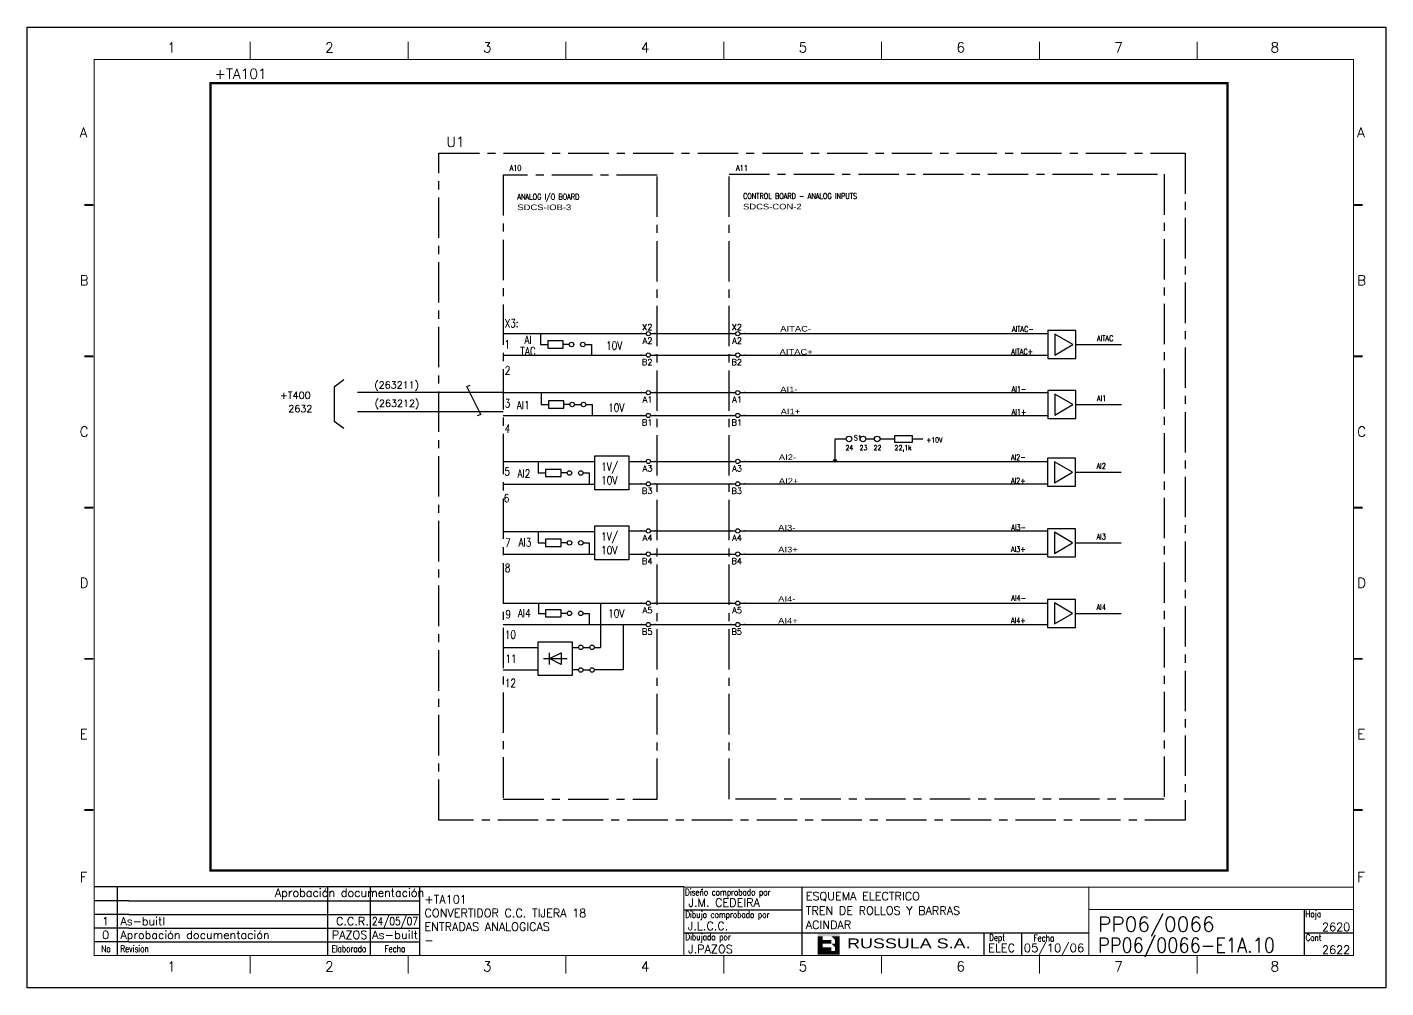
# Model space of a CAD drawing. Extents: x -25 to 1044, y -25744 to 292.
# Drawn here: x 52.3 to 472.3, y -3487.3 to -3190.3 of the extents above; entities that cross this region are included whole.
import ezdxf
from ezdxf.enums import TextEntityAlignment as Align

# ---------------------------------------------------------------- set-up
doc = ezdxf.new("R2010")
doc.units = 0
doc.header["$LTSCALE"] = 10
doc.header["$MEASUREMENT"] = 0
doc.linetypes.add('CENTER', pattern=[2, 1.25, -0.25, 0.25, -0.25])
doc.linetypes.add('DASHDOT', pattern=[1, 0.5, -0.25, 0, -0.25])
doc.layers.get('0').update_dxf_attribs({"linetype": 'CONTINUOUS'})
for name, color, linetype in [('1', 7, 'CONTINUOUS'), ('10', 5, 'CONTINUOUS'), ('2', 7, 'CONTINUOUS'), ('25', 3, 'CONTINUOUS'), ('25PK', 4, 'CENTER'), ('35', 2, 'CONTINUOUS'), ('8', 1, 'CONTINUOUS'), ('9', 6, 'CONTINUOUS'), ('DIBUJO', 7, 'CONTINUOUS'), ('NODE', 7, 'CONTINUOUS')]:
    doc.layers.add(name, color=color, linetype=linetype)
doc.styles.add('ABBSTYLE', font='ROMANS.SHX', dxfattribs={"width": 0.8})
doc.styles.add('HELV', font='HELVBLD.SHX', dxfattribs={"width": 1.2})
doc.styles.add('HELVETICA', font='HELV.SHX')
doc.styles.add('LABEL', font='SIMPLEX', dxfattribs={"width": 0.8, "height": 4})
doc.styles.add('ROMANS', font='romans')
doc.styles.get("Standard").update_dxf_attribs({"font": 'simplex'})

# ---------------------------------------------------------------- blocks, each defined once
blk = doc.blocks.new('NOD', base_point=(237.5, 170))
at = {"layer": 'NODE'}
blk.add_point((237.5, 170), dxfattribs=at)
blk = doc.blocks.new('$$PLR12C')
for p, q in [((-2.5, 0), (-0.75, 0)), ((0.75, 0), (2.5, 0))]:
    blk.add_line(p, q)
at = {"layer": '2'}
blk.add_circle((0, 0), 0.75, dxfattribs=at)
for p in [(-2.5, 0), (2.5, 0)]:
    blk.add_blockref('NOD', p, dxfattribs=at)
at = {"layer": '8'}
blk.add_attdef('*A', text='', height=2.15, dxfattribs=at).set_placement((1.5, -3.575), align=Align.RIGHT)
at = {"layer": '9'}
blk.add_attdef('ID', text='', height=2.15, dxfattribs=at).set_placement((1.5, 1.25), align=Align.RIGHT)
blk = doc.blocks.new('AMP')
at = {"layer": '35'}
for p, q in [((0, 5), (0, -5)), ((10, 5), (0, 5)), ((10, -5), (10, 5)), ((0, -5), (10, -5))]:
    blk.add_line(p, q, dxfattribs=at)
blk.add_lwpolyline([(7.5, -3.75), (7.5, 3.75), (1, 0)], close=True, dxfattribs=at)
blk = doc.blocks.new('newcajec')
at = {"layer": '1'}
for p, q in [((179.4, 20.85), (0.13, 20.85)), ((7, 20.85), (7, 0)), ((71, 20.85), (71, 0)), ((84, 20.85), (84, 0.09)), ((99, 20.85), (99, 0)), ((215.2, 20.8), (215.2, 0)), ((10.6, 16.64), (0, 16.64)), ((10.6, 16.64), (99, 16.64)), ((184.64, 20.18), (184.81, 20.01)), ((184.81, 20.01), (185.18, 20.25)), ((10.6, 12.48), (0, 12.48)), ((10.6, 12.48), (99, 12.48)), ((179.4, 13.87), (215.2, 13.87)), ((368, 14.06), (368, 0)), ((10.6, 8.32), (0, 8.32)), ((10.6, 8.32), (99, 8.32)), ((10.6, 4.16), (0, 4.16)), ((10.6, 4.16), (99, 4.16)), ((179.4, 6.93), (267.63, 6.93)), ((267.63, 6.93), (302.5, 6.93)), ((270.63, 6.91), (270.63, 0)), ((282.07, 6.93), (282.07, 0)), ((368, 6.93), (383, 6.93))]:
    blk.add_line(p, q, dxfattribs=at)
for points in [[(47.5, 272.5, 0.3, 0.3, 0), (47.5, 277.91, 0.3, 0.3, 0)], [(95.5, 272.5, 0.3, 0.3, 0), (95.5, 277.91, 0.3, 0.3, 0)], [(143.5, 272.5, 0.3, 0.3, 0), (143.5, 277.91, 0.3, 0.3, 0)], [(191.5, 272.5, 0.3, 0.3, 0), (191.5, 277.91, 0.3, 0.3, 0)], [(239.5, 272.5, 0.3, 0.3, 0), (239.5, 277.91, 0.3, 0.3, 0)], [(287.5, 272.5, 0.3, 0.3, 0), (287.5, 277.91, 0.3, 0.3, 0)], [(335.5, 272.5, 0.3, 0.3, 0), (335.5, 277.91, 0.3, 0.3, 0)], [(-2.99, 228.23, 0.6, 0.6, 0), (-0.18, 228.23, 0.6, 0.6, 0)], [(383.01, 228.23, 0.6, 0.6, 0), (385.82, 228.23, 0.6, 0.6, 0)], [(-2.99, 182.23, 0.6, 0.6, 0), (-0.18, 182.23, 0.6, 0.6, 0)], [(383.01, 182.23, 0.6, 0.6, 0), (385.82, 182.23, 0.6, 0.6, 0)], [(-2.99, 136.23, 0.6, 0.6, 0), (-0.18, 136.23, 0.6, 0.6, 0)], [(383.01, 136.23, 0.6, 0.6, 0), (385.82, 136.23, 0.6, 0.6, 0)], [(-2.99, 90.23, 0.6, 0.6, 0), (-0.18, 90.23, 0.6, 0.6, 0)], [(383.01, 90.23, 0.6, 0.6, 0), (385.82, 90.23, 0.6, 0.6, 0)], [(-2.99, 44.23, 0.6, 0.6, 0), (-0.18, 44.23, 0.6, 0.6, 0)], [(383.01, 44.23, 0.6, 0.6, 0), (385.82, 44.23, 0.6, 0.6, 0)], [(383, 20.8, 0.3, 0.3, 0), (179.4, 20.8, 0.3, 0.3, 0), (179.4, 0, 0.3, 0.3, 0)], [(302.5, 20.8, 0.3, 0.3, 0), (302.5, 0, 0.3, 0.3, 0)], [(302.5, 14, 0.3, 0.3, 0), (383, 14, 0.3, 0.3, 0)], [(47.5, -5.5, 0.3, 0.3, 0), (47.5, -0.09, 0.3, 0.3, 0)], [(95.5, -5.5, 0.3, 0.3, 0), (95.5, -0.09, 0.3, 0.3, 0)], [(143.5, -5.5, 0.3, 0.3, 0), (143.5, -0.09, 0.3, 0.3, 0)], [(191.5, -5.5, 0.3, 0.3, 0), (191.5, -0.09, 0.3, 0.3, 0)], [(239.5, -5.5, 0.3, 0.3, 0), (239.5, -0.09, 0.3, 0.3, 0)], [(287.5, -5.5, 0.3, 0.3, 0), (287.5, -0.09, 0.3, 0.3, 0)], [(335.5, -5.5, 0.3, 0.3, 0), (335.5, -0.09, 0.3, 0.3, 0)]]:
    blk.add_lwpolyline(points, format="xyseb", dxfattribs=at)
at = {"layer": '1', "const_width": 0.3}
blk.add_lwpolyline([(0, 0), (0, 272.5), (383, 272.5), (383, 0)], close=True, dxfattribs=at)
at = {"layer": '2', "color": 14}
for p, q in [((221.42, 4.69), (221.42, 5.81)), ((221.42, 2.47), (221.42, 3.58))]:
    blk.add_line(p, q, dxfattribs=at)
for points in [[(220.05, 5.81), (220.05, 6.92), (226.74, 5.81), (226.74, 6.92)], [(221.42, 2.47), (220.05, 2.47), (221.42, 5.81), (220.05, 5.81)], [(221.42, 4.69), (224.25, 4.69), (221.42, 3.58), (224.25, 3.58)], [(224.25, 5.81), (225.37, 5.81), (225.37, 4.69)], [(225.37, 5.81), (226.74, 5.81), (225.37, 1.35), (226.74, 1.35)], [(224.25, 0.24), (224.25, 2.47), (220.05, 0.24), (220.05, 2.47)], [(224.25, 3.58), (225.37, 3.58), (225.37, 2.47)], [(226.74, 1.35), (226.74, 0.24), (224.25, 1.35), (224.25, 0.24)]]:
    blk.add_solid(points, dxfattribs=at)
at = {"layer": '1', "style": 'ROMANS'}
for s, p in [('1', (22.29, 274.68)), ('2', (70.29, 274.68)), ('3', (118.29, 274.68)), ('4', (166.29, 274.68)), ('5', (214.29, 274.68)), ('6', (262.29, 274.68)), ('7', (310.29, 274.68)), ('8', (357.79, 274.68)), ('A', (-4.37, 248.84)), ('A', (384.13, 248.84)), ('B', (-4.37, 203.84)), ('B', (384.13, 203.84)), ('C', (-4.37, 157.84)), ('C', (384.13, 157.84)), ('D', (-4.37, 111.84)), ('D', (384.13, 111.84)), ('E', (-4.37, 65.84)), ('E', (384.13, 65.84)), ('F', (-4.37, 22.34)), ('F', (384.13, 22.34)), ('1', (22.29, -4.82)), ('2', (70.29, -4.82)), ('3', (118.29, -4.82)), ('4', (166.29, -4.82)), ('5', (214.29, -4.82)), ('6', (262.29, -4.82)), ('7', (310.29, -4.82)), ('8', (357.79, -4.82))]:
    blk.add_text(s, height=3, dxfattribs=at).set_placement(p)
at = {"layer": '1', "style": 'LABEL', "width": 0.8}
for s, p in [('Diseno comprobado por', (179.73, 18.27)), ('Dibujo comprobado por', (179.81, 11.47)), ('Hoja', (368.38, 11.66)), ('Dibujado por', (179.83, 4.64)), ('Fecha', (285.71, 4.3)), ('Cont', (368.43, 4.46)), ('No', (2.23, 1.05)), ('Revision', (8, 1.05))]:
    blk.add_text(s, height=2, dxfattribs=at).set_placement(p)
for s, p in [('Dept', (274.61, 4.44)), ('Elaborado', (77.5, 1.05)), ('Fecha', (91.5, 1.05))]:
    blk.add_text(s, height=2, dxfattribs=at).set_placement(p, align=Align.CENTER)
at = {"layer": '10', "style": 'ROMANS'}
for tag, p in [('REV41', (3.5, 18.74)), ('REV43', (77.7, 18.74)), ('REV31', (3.5, 14.58)), ('REV33', (77.7, 14.58)), ('REV21', (3.5, 10.42)), ('REV23', (77.7, 10.42)), ('REV11', (3.5, 6.27)), ('REV13', (77.7, 6.27))]:
    blk.add_attdef(tag, text='', height=2.5, dxfattribs=at).set_placement(p, align=Align.MIDDLE)
for tag, p, height in [('REV42', (8, 17.49), 2.5), ('SHEETNAME1', (100.5, 15.83), 2.5), ('DESIGNCHECK', (180.74, 14.83), 2.5), ('DOCUMENTTYPE', (216.43, 16.8), 2.5), ('NOTA', (305.32, 15.8), 3), ('REV32', (8, 13.33), 2.5), ('SHEETNAME2', (100.5, 11.67), 2.5), ('OBJECT', (216.43, 12.4), 2.5), ('REV22', (8, 9.17), 2.5), ('SHEETNAME3', (100.5, 7.51), 2.5), ('DRAWINGCHECK', (180.53, 7.71), 2.5), ('CUSTOMER', (216.43, 8.08), 2.5), ('ORDER', (305.32, 7.3), 4.5), ('REV12', (8, 5.01), 2.5), ('SHEETNAME4', (100.5, 3.35), 2.5), ('DOCUMENT_ID', (305.32, 0.93), 4.4), ('USER', (180.63, 0.71), 2.5), ('DEPARTMENT', (271.93, 1.05), 2.5)]:
    blk.add_attdef(tag, p, '', height=height, dxfattribs=at)
for tag, width, p, p2 in [('REV44', 1.221199, (84.53, 17.49), (98.48, 17.49)), ('REV34', 1.221199, (84.53, 13.33), (98.48, 13.33)), ('REV24', 1.221199, (84.53, 9.17), (98.48, 9.17)), ('REV14', 1.221199, (84.53, 5.01), (98.48, 5.01)), ('CREATED2', 7.039915, (282.71, 1.05), (301.14, 1.05))]:
    blk.add_attdef(tag, text='', height=2.5, dxfattribs=dict(at, width=width)).set_placement(p, p2, align=Align.FIT)
for tag, p in [('SHEET', (382, 7.43)), ('NEXTSHEET', (382, 0.5))]:
    blk.add_attdef(tag, text='', height=2.5, dxfattribs=at).set_placement(p, align=Align.RIGHT)
at = {"layer": 'DIBUJO', "color": 14, "style": 'HELVETICA', "width": 1.3}
blk.add_text('RUSSULA S.A.', height=3, dxfattribs=at).set_placement((229, 2.19))

msp = doc.modelspace()

# ---------------------------------------------------------------- linework, layer by layer
for p, q in [((150.13, -3299.33), (147.18, -3301.52)), ((188.23, -3301.36), (189.22, -3300.96)), ((147.18, -3301.52), (147.18, -3312.13)), ((199.48, -3303.25), (154.36, -3303.25)), ((192.52, -3310.02), (188.23, -3301.36)), ((199.48, -3309.18), (154.36, -3309.18)), ((150.13, -3314.32), (147.18, -3312.13)), ((192.52, -3310.02), (191.36, -3310.45))]:
    msp.add_line(p, q)
at = {"layer": '2', "color": 4, "linetype": 'CENTER'}
for p, q in [((199.48, -3235.98), (199.48, -3428.9)), ((247, -3235.98), (199.48, -3235.98)), ((247, -3428.9), (247, -3235.98)), ((199.48, -3428.9), (247, -3428.9))]:
    msp.add_line(p, q, dxfattribs=at)
at = {"layer": '2', "color": 3}
for p, q in [((199.48, -3285.02), (243.21, -3285.02)), ((199.48, -3291.64), (242.55, -3291.64)), ((199.48, -3303.25), (242.88, -3303.25)), ((199.48, -3310.31), (242.77, -3310.31)), ((238.32, -3324.52), (242.66, -3324.52)), ((238.32, -3331.46), (243.21, -3331.46)), ((238.32, -3346), (242.34, -3346)), ((238.32, -3353.17), (243.21, -3353.17)), ((199.48, -3368.36), (242.66, -3368.36)), ((210.33, -3368.36), (210.33, -3371.5)), ((229.53, -3368.36), (229.53, -3382.03)), ((199.48, -3374.97), (243.1, -3374.97))]:
    msp.add_line(p, q, dxfattribs=at)
at = {"layer": '2', "color": 7}
for p, q in [((246.46, -3285.02), (269.79, -3285.02)), ((273.26, -3285.02), (367.77, -3285.02)), ((246.46, -3291.64), (269.79, -3291.64)), ((274.02, -3291.64), (367.77, -3291.64)), ((246.46, -3303.25), (269.79, -3303.25)), ((273.59, -3303.25), (367.77, -3303.25)), ((246.46, -3310.31), (269.79, -3310.31)), ((273.26, -3310.31), (367.88, -3310.31)), ((246.46, -3324.52), (269.79, -3324.52)), ((273.37, -3324.52), (367.66, -3324.52)), ((246.46, -3331.46), (269.79, -3331.46)), ((273.7, -3331.46), (367.66, -3331.46)), ((246.46, -3346), (269.79, -3346)), ((272.94, -3346), (367.66, -3346)), ((246.46, -3353.17), (269.79, -3353.17)), ((272.72, -3353.17), (367.66, -3353.17)), ((246.46, -3368.36), (269.79, -3368.36)), ((272.94, -3368.36), (367.66, -3368.36)), ((246.46, -3374.97), (269.79, -3374.97)), ((273.7, -3374.97), (367.66, -3374.97))]:
    msp.add_line(p, q, dxfattribs=at)
at = {"layer": '2', "color": 3, "linetype": 'DASHDOT'}
msp.add_lwpolyline([(108.95, -3207.55, 0.729, 0.729, 0), (423.32, -3207.55, 0.729, 0.729, 0), (423.32, -3451.04, 0.729, 0.729, 0), (108.95, -3451.04, 0.729, 0.729, 0), (108.95, -3207.55, 0.729, 0.729, 0)], format="xyseb", dxfattribs=at)
at = {"layer": '25'}
for p, q in [((210.94, -3284.88), (210.94, -3288.38)), ((210.94, -3288.38), (213.13, -3288.38)), ((213.19, -3287.28), (213.19, -3289.47)), ((218.01, -3287.28), (213.19, -3287.28)), ((218.01, -3289.47), (218.01, -3287.28)), ((219.87, -3288.38), (218.01, -3288.38)), ((224.77, -3288.38), (226.69, -3288.38)), ((226.69, -3288.38), (226.69, -3291.88)), ((213.19, -3289.47), (218.01, -3289.47)), ((211.16, -3303.43), (211.16, -3306.93)), ((211.16, -3306.93), (213.35, -3306.93)), ((218.22, -3305.84), (213.41, -3305.84)), ((213.41, -3305.84), (213.41, -3308.03)), ((213.41, -3308.03), (218.22, -3308.03)), ((218.22, -3308.03), (218.22, -3305.84)), ((220.08, -3306.93), (218.22, -3306.93)), ((221.48, -3306.93), (223.58, -3306.93)), ((224.98, -3306.93), (226.91, -3306.93)), ((226.91, -3306.93), (226.91, -3310.43)), ((199.48, -3324.59), (227.79, -3324.59)), ((210.29, -3324.59), (210.29, -3328.09)), ((227.79, -3333.34), (227.79, -3322.84)), ((227.79, -3322.84), (238.29, -3322.84)), ((238.29, -3322.84), (238.29, -3333.34)), ((210.29, -3328.09), (212.48, -3328.09)), ((212.54, -3327), (212.54, -3329.19)), ((217.36, -3327), (212.54, -3327)), ((212.54, -3329.19), (217.36, -3329.19)), ((217.36, -3329.19), (217.36, -3327)), ((219.22, -3328.09), (217.36, -3328.09)), ((224.12, -3328.09), (226.04, -3328.09)), ((226.04, -3328.09), (226.04, -3331.59)), ((199.48, -3331.59), (227.79, -3331.59)), ((238.29, -3333.34), (227.79, -3333.34)), ((199.48, -3346.19), (227.79, -3346.19)), ((210.29, -3346.19), (210.29, -3349.69)), ((227.79, -3354.94), (227.79, -3344.44)), ((227.79, -3344.44), (238.29, -3344.44)), ((238.29, -3344.44), (238.29, -3354.94)), ((210.29, -3349.69), (212.48, -3349.69)), ((212.54, -3348.6), (212.54, -3350.78)), ((217.36, -3348.6), (212.54, -3348.6)), ((212.54, -3350.78), (217.36, -3350.78)), ((217.36, -3350.78), (217.36, -3348.6)), ((219.22, -3349.69), (217.36, -3349.69)), ((224.12, -3349.69), (226.04, -3349.69)), ((226.04, -3349.69), (226.04, -3353.19)), ((199.48, -3353.19), (227.79, -3353.19)), ((238.29, -3354.94), (227.79, -3354.94)), ((217.36, -3370.41), (212.54, -3370.41)), ((212.54, -3372.59), (217.36, -3372.59)), ((217.36, -3372.59), (217.36, -3370.41)), ((219.22, -3371.5), (217.36, -3371.5)), ((224.12, -3371.5), (226.04, -3371.5)), ((226.04, -3371.5), (226.04, -3375)), ((236.54, -3375), (236.54, -3389)), ((210.29, -3390.75), (210.29, -3380.25)), ((210.29, -3380.25), (220.79, -3380.25)), ((220.79, -3380.25), (220.79, -3390.75)), ((199.48, -3382), (210.29, -3382)), ((213.72, -3385.5), (217.36, -3383.68)), ((213.72, -3387.32), (213.72, -3383.68)), ((217.36, -3383.68), (217.36, -3387.32)), ((220.79, -3382), (222.72, -3382)), ((224.15, -3382), (226.22, -3382)), ((227.62, -3382), (229.54, -3382)), ((199.48, -3389), (210.29, -3389)), ((211.9, -3385.5), (219.19, -3385.5)), ((217.36, -3387.32), (213.72, -3385.5)), ((222.72, -3389), (220.79, -3389)), ((224.15, -3389), (226.22, -3389)), ((236.54, -3389), (227.62, -3389)), ((220.79, -3390.75), (210.29, -3390.75))]:
    msp.add_line(p, q, dxfattribs=at)
at = {"layer": '25', "color": 3}
for p, q in [((210.29, -3371.5), (212.48, -3371.5)), ((212.54, -3370.41), (212.54, -3372.59))]:
    msp.add_line(p, q, dxfattribs=at)
at = {"layer": '25'}
for centre in [(220.57, -3288.38), (224.07, -3288.38), (220.78, -3306.93), (224.28, -3306.93), (219.92, -3328.09), (223.42, -3328.09), (219.92, -3349.69), (223.42, -3349.69), (219.92, -3371.5), (223.42, -3371.5), (223.42, -3382), (226.92, -3382), (223.42, -3389), (226.92, -3389)]:
    msp.add_circle(centre, 0.7, dxfattribs=at)
at = {"layer": '25PK'}
for p, q in [((179.57, -3229.25), (410.3, -3229.25)), ((179.57, -3435.41), (179.57, -3229.25)), ((410.3, -3229.25), (410.3, -3435.41)), ((269.25, -3428.9), (269.25, -3235.76)), ((269.25, -3235.76), (403.79, -3235.76)), ((403.79, -3235.76), (403.79, -3428.9)), ((403.79, -3428.9), (269.25, -3428.9)), ((410.3, -3435.41), (179.57, -3435.41))]:
    msp.add_line(p, q, dxfattribs=at)
at = {"layer": '35', "color": 7}
for p, q in [((376.45, -3288.39), (390.55, -3288.39)), ((376.45, -3306.94), (390.55, -3306.94)), ((302.01, -3317.58), (305.43, -3317.58)), ((302.01, -3317.79), (302.01, -3324.3)), ((311.56, -3317.58), (314.14, -3317.58)), ((315.91, -3317.58), (320.47, -3317.58)), ((320.46, -3316.49), (325.89, -3316.49)), ((320.46, -3318.66), (320.46, -3316.49)), ((325.89, -3316.49), (325.89, -3318.66)), ((325.89, -3317.58), (329.14, -3317.58)), ((325.89, -3318.66), (320.46, -3318.66)), ((376.34, -3327.88), (390.45, -3327.88)), ((376.34, -3349.69), (390.45, -3349.69)), ((376.34, -3371.5), (390.45, -3371.5))]:
    msp.add_line(p, q, dxfattribs=at)
for centre, radius in [((306.35, -3317.58), 0.868), ((310.69, -3317.58), 0.868), ((315.04, -3317.58), 0.868), ((302.01, -3324.3), 0.434)]:
    msp.add_circle(centre, radius, dxfattribs=at)
at = {"layer": 'DIBUJO'}
msp.add_lwpolyline([(52.29, -3190.27), (472.29, -3190.27), (472.29, -3487.27), (52.29, -3487.27), (52.29, -3190.27)], dxfattribs=at)

# ---------------------------------------------------------------- block references
at = {"layer": '2', "color": 7}
ref = msp.add_blockref('newcajec', (72.96, -3477.27), dxfattribs=dict(at, xscale=1.016513761467889, yscale=1.016513761467889, zscale=1.016513761467889))
ref.add_attrib('REV24', '24/05/07', dxfattribs={"layer": '10', "height": 2.541, "style": 'ROMANS', "width": 0.728168}).set_placement((158.88, -3467.94), (173.07, -3467.94), align=Align.FIT)
ref.add_attrib('SHEETNAME3', 'ENTRADAS ANALOGICAS', (175.12, -3469.64), dxfattribs={"layer": '10', "height": 2.5413, "style": 'ROMANS'})
ref.add_attrib('SHEETNAME2', 'CONVERTIDOR C.C. TIJERA 18', (175.12, -3465.41), dxfattribs={"layer": '10', "height": 2.5413, "style": 'ROMANS'})
ref.add_attrib('SHEETNAME1', '+TA101', (175.12, -3461.18), dxfattribs={"layer": '10', "height": 2.541, "style": 'ROMANS'})
ref.add_attrib('USER', 'J.PAZOS', (256.58, -3476.55), dxfattribs={"layer": '10', "height": 2.541, "style": 'ROMANS'})
ref.add_attrib('DRAWINGCHECK', 'J.L.C.C.', (256.48, -3469.42), dxfattribs={"layer": '10', "height": 2.541, "style": 'ROMANS'})
ref.add_attrib('DESIGNCHECK', 'J.M. CEDEIRA', (256.68, -3462.19), dxfattribs={"layer": '10', "height": 2.5413, "style": 'ROMANS'})
ref.add_attrib('REV22', 'As-buitl', (81.09, -3467.94), dxfattribs={"layer": '10', "height": 2.541, "style": 'ROMANS'})
ref.add_attrib('REV12', 'Aprobación documentación', (81.09, -3472.17), dxfattribs={"layer": '10', "height": 2.5413, "style": 'ROMANS'})
ref.add_attrib('REV21', '1', dxfattribs={"layer": '10', "height": 2.54, "style": 'ROMANS'}).set_placement((76.52, -3466.67), align=Align.MIDDLE)
ref.add_attrib('REV11', '0', dxfattribs={"layer": '10', "height": 2.54, "style": 'ROMANS'}).set_placement((76.52, -3470.9), align=Align.MIDDLE)
ref.add_attrib('SHEETNAME4', '-', (175.12, -3473.87), dxfattribs={"layer": '10', "height": 2.54, "style": 'ROMANS'})
ref.add_attrib('REV14', 'As-built', dxfattribs={"layer": '10', "height": 2.541, "style": 'ROMANS', "width": 0.937881}).set_placement((158.88, -3472.17), (173.07, -3472.17), align=Align.FIT)
ref.add_attrib('REV43', 'Aprobación documentación', dxfattribs={"layer": '10', "height": 2.5413, "style": 'ROMANS'}).set_placement((151.95, -3458.21), align=Align.MIDDLE)
ref.add_attrib('REV23', ' C.C.R.', dxfattribs={"layer": '10', "height": 2.541, "style": 'ROMANS'}).set_placement((151.95, -3466.67), align=Align.MIDDLE)
ref.add_attrib('REV13', 'PAZOS', dxfattribs={"layer": '10', "height": 2.541, "style": 'ROMANS'}).set_placement((151.95, -3470.9), align=Align.MIDDLE)
ref.add_attrib('DOCUMENT_ID', 'PP06/0066-E1A.10', (383.33, -3476.32), dxfattribs={"layer": '10', "height": 4.4727, "style": 'ROMANS', "width": 0.9})
ref.add_attrib('ORDER', 'PP06/0066', (383.33, -3469.84), dxfattribs={"layer": '10', "height": 4.574, "style": 'ROMANS'})
ref.add_attrib('CUSTOMER', 'ACINDAR', (292.97, -3469.05), dxfattribs={"layer": '10', "height": 2.541, "style": 'ROMANS'})
ref.add_attrib('OBJECT', 'TREN DE ROLLOS Y BARRAS', (292.97, -3464.66), dxfattribs={"layer": '10', "height": 2.5413, "style": 'ROMANS'})
ref.add_attrib('DOCUMENTTYPE', 'ESQUEMA ELECTRICO', (292.97, -3460.19), dxfattribs={"layer": '10', "height": 2.5413, "style": 'ROMANS'})
ref.add_attrib('CREATED2', '05/10/06', dxfattribs={"layer": '10', "height": 2.541, "style": 'ROMANS', "width": 0.961976}).set_placement((360.34, -3476.2), (379.08, -3476.2), align=Align.FIT)
ref.add_attrib('DEPARTMENT', 'ELEC', (349.38, -3476.2), dxfattribs={"layer": '10', "height": 2.541, "style": 'ROMANS'})
ref.add_attrib('NEXTSHEET', '2622', dxfattribs={"layer": '10', "height": 2.541, "style": 'ROMANS'}).set_placement((461.27, -3476.76), align=Align.RIGHT)
ref.add_attrib('SHEET', '2620', dxfattribs={"layer": '10', "height": 2.541, "style": 'ROMANS'}).set_placement((461.27, -3469.71), align=Align.RIGHT)
at = {"layer": '2', "color": 7, "xscale": 0.8680313102593088, "yscale": 0.8680313102593088, "zscale": 0.8680313102593088}
for p, values in [((244.29, -3285.02), {'ID': 'X2', '*A': 'A2'}), ((271.96, -3285.02), {'ID': 'X2', '*A': 'A2'}), ((244.29, -3291.64), {'*A': 'B2'}), ((271.96, -3291.64), {'*A': 'B2'}), ((244.29, -3303.25), {'*A': 'A1'}), ((271.96, -3303.25), {'*A': 'A1'}), ((244.29, -3310.31), {'*A': 'B1'}), ((271.96, -3310.31), {'*A': 'B1'}), ((244.29, -3324.52), {'*A': 'A3'}), ((271.96, -3324.52), {'*A': 'A3'}), ((244.29, -3331.46), {'*A': 'B3'}), ((271.96, -3331.46), {'*A': 'B3'}), ((244.29, -3346), {'*A': 'A4'}), ((271.96, -3346), {'*A': 'A4'}), ((244.29, -3353.17), {'*A': 'B4'}), ((271.96, -3353.17), {'*A': 'B4'}), ((244.29, -3368.36), {'*A': 'A5'}), ((271.96, -3368.36), {'*A': 'A5'}), ((244.29, -3374.97), {'*A': 'B5'}), ((271.96, -3374.97), {'*A': 'B5'})]:
    msp.add_blockref('$$PLR12C', p, dxfattribs=at).add_auto_attribs(values)
at = {"layer": '35', "color": 7, "xscale": 0.8680313102593088, "yscale": 0.8680313102593088, "zscale": 0.8680313102593088, "rotation": 180}
for p in [(376.45, -3288.39), (376.45, -3306.94), (376.34, -3327.88), (376.34, -3349.69), (376.34, -3371.5)]:
    msp.add_blockref('AMP', p, dxfattribs=at)

# ---------------------------------------------------------------- texts
at = {"layer": '2', "color": 6}
for s, height, p in [('+TA101', 3.125, (110.25, -3206.25)), ('U1', 3.125, (181.89, -3227.27)), ('(263211)', 2.17, (159.62, -3301.97)), ('+T400', 2.17, (130.44, -3305.22)), ('(263212)', 2.17, (159.73, -3307.68))]:
    msp.add_text(s, height=height, dxfattribs=at).set_placement(p)
at = {"layer": '2', "color": 1}
msp.add_text('2632', height=2.17, dxfattribs=at).set_placement((133.01, -3309.25))
at = {"layer": '25'}
for s, height, style, width, p in [('A10', 1.736, 'ABBSTYLE', 0.8, (201.43, -3234.68)), ('A11', 1.736, 'ABBSTYLE', 0.8, (271.42, -3234.68)), ('ANALOG I/O BOARD', 1.7361, 'ABBSTYLE', 0.8, (203.82, -3243.58)), ('CONTROL BOARD - ANALOG INPUTS', 1.7361, 'ABBSTYLE', 0.8, (273.59, -3243.36)), ('SDCS-IOB-3', 1.736, 'HELV', 1.2, (203.82, -3246.83)), ('SDCS-CON-2', 1.736, 'HELV', 1.2, (273.59, -3246.61)), ('AITAC-', 1.736, 'HELV', 1.2, (285.09, -3284.38)), ('AITAC-', 1.736, 'ABBSTYLE', 0.8, (356.7, -3284.48)), ('1', 2.52, 'ROMANS', 0.8, (199.78, -3289.59)), ('10V', 2.52, 'ROMANS', 0.8, (231.22, -3289.98)), ('AITAC', 1.736, 'ABBSTYLE', 0.8, (382.96, -3287.3)), ('AITAC+', 1.736, 'HELV', 1.2, (284.87, -3291.54)), ('AITAC+', 1.736, 'ABBSTYLE', 0.8, (356.48, -3291.43)), ('2', 2.52, 'ROMANS', 0.8, (199.94, -3297.62)), ('3', 2.52, 'ROMANS', 0.8, (199.89, -3307.82)), ('AI1-', 1.736, 'HELV', 1.2, (285.09, -3303.14)), ('AI1-', 1.736, 'ABBSTYLE', 0.8, (356.59, -3303.04)), ('AI1', 1.736, 'ABBSTYLE', 0.8, (382.96, -3305.86)), ('10V', 2.52, 'ROMANS', 0.8, (231.88, -3309.18)), ('AI1+', 1.736, 'HELV', 1.2, (285.2, -3309.98)), ('AI1+', 1.736, 'ABBSTYLE', 0.8, (356.59, -3310.09)), ('S1', 1.562, 'ABBSTYLE', 0.8, (307.87, -3318.01)), ('+10V', 1.562, 'ABBSTYLE', 0.8, (330.23, -3318.66)), ('24', 1.562, 'ABBSTYLE', 0.8, (305.27, -3321.05)), ('23', 1.562, 'ABBSTYLE', 0.8, (309.61, -3321.05)), ('22', 1.562, 'ABBSTYLE', 0.8, (313.95, -3321.05)), ('22,1k', 1.562, 'ABBSTYLE', 0.8, (320.46, -3321.05)), ('5', 2.52, 'ROMANS', 0.8, (199.79, -3328.87)), ('1V/', 2.52, 'ROMANS', 0.8, (229.72, -3327.41)), ('AI2-', 1.736, 'HELV', 1.2, (284.65, -3324.09)), ('AI2-', 1.736, 'ABBSTYLE', 0.8, (356.38, -3324.09)), ('AI2', 1.736, 'ABBSTYLE', 0.8, (382.85, -3326.8)), ('10V', 2.52, 'ROMANS', 0.8, (229.72, -3331.65)), ('AI2+', 1.736, 'HELV', 1.2, (284.65, -3331.46)), ('AI2+', 1.736, 'ABBSTYLE', 0.8, (356.38, -3331.36)), ('6', 2.52, 'ROMANS', 0.8, (199.62, -3337.12)), ('1V/', 2.52, 'ROMANS', 0.8, (229.72, -3349)), ('AI3-', 1.736, 'HELV', 1.2, (284.44, -3345.9)), ('AI3-', 1.736, 'ABBSTYLE', 0.8, (356.48, -3345.79)), ('AI3', 1.736, 'ABBSTYLE', 0.8, (382.85, -3348.61)), ('10V', 2.52, 'ROMANS', 0.8, (229.72, -3353.24)), ('AI3+', 1.736, 'HELV', 1.2, (284.44, -3352.62)), ('AI3+', 1.736, 'ABBSTYLE', 0.8, (356.38, -3352.51)), ('8', 2.52, 'ROMANS', 0.8, (199.95, -3358.71)), ('AI4-', 1.736, 'HELV', 1.2, (284.44, -3367.92)), ('AI4-', 1.736, 'ABBSTYLE', 0.8, (356.48, -3367.6)), ('9', 2.52, 'ROMANS', 0.8, (200.12, -3373.03)), ('10V', 2.52, 'ROMANS', 0.8, (231.88, -3372.77)), ('AI4', 1.736, 'ABBSTYLE', 0.8, (382.85, -3370.42)), ('AI4+', 1.736, 'HELV', 1.2, (284.44, -3374.65)), ('AI4+', 1.736, 'ABBSTYLE', 0.8, (356.38, -3374.54)), ('10', 2.52, 'ROMANS', 0.8, (199.96, -3379.33)), ('11', 2.52, 'ROMANS', 0.8, (200.12, -3386.81)), ('12', 2.52, 'ROMANS', 0.8, (199.96, -3394.3))]:
    msp.add_text(s, height=height, dxfattribs=dict(at, style=style, width=width)).set_placement(p)
at = {"layer": '25', "style": 'ROMANS', "width": 0.8}
msp.add_text('X3:', height=2.52, dxfattribs=at).set_placement((204.21, -3283.08), align=Align.RIGHT)
for s, p in [('AI', (207.13, -3288.19)), ('TAC', (207.13, -3291.69)), ('AI1', (205.61, -3308.37)), ('AI2', (205.83, -3329.53)), ('AI3', (206.16, -3350.8)), ('AI4', (205.95, -3372.72))]:
    msp.add_text(s, height=2.52, dxfattribs=at).set_placement(p, align=Align.CENTER)
for s, rotation, p in [('4', 356.9335, (199.8, -3315.58)), ('7', 356.8202, (199.92, -3350.86))]:
    msp.add_text(s, height=2.52, rotation=rotation, dxfattribs=at).set_placement(p)

doc.saveas('drawing.dxf')
